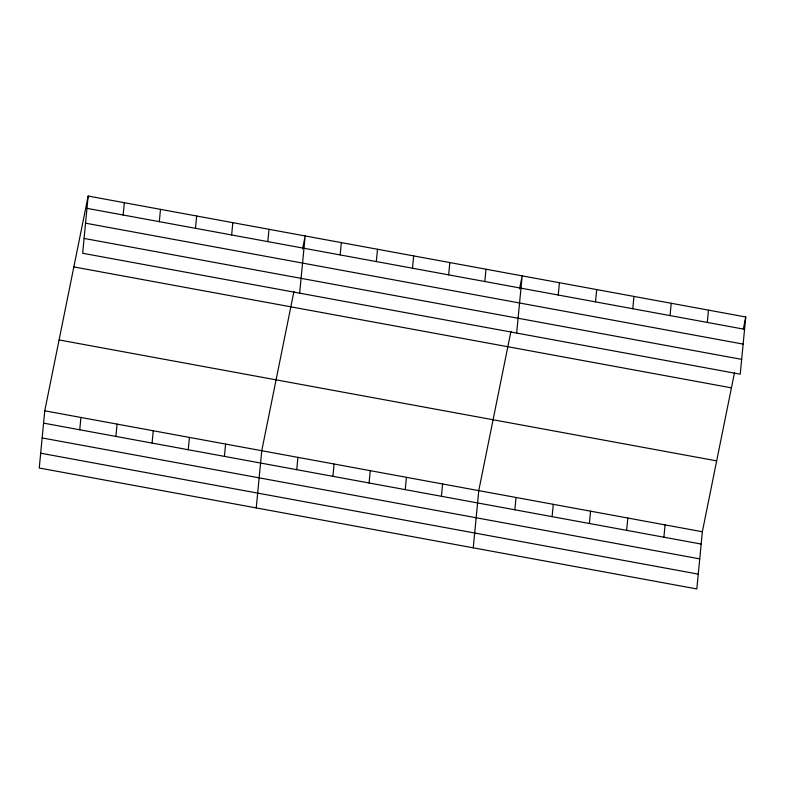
<?xml version="1.0" encoding="UTF-8"?>
<svg xmlns="http://www.w3.org/2000/svg" width="785" height="785" viewBox="0 0 785 785"><rect width="100%" height="100%" fill="white"/><g stroke="black" fill="none" stroke-linecap="round" stroke-linejoin="round"><path stroke-width="1.18" d="M88.165 196.054L82.651 253.261L740.245 374.19L745.75 316.983L88.165 196.054L44.755 410.81L39.25 468.017L696.835 588.946L702.349 531.739L734.534 372.492M79.736 429.778L80.924 417.463M123.147 215.011L124.334 202.707M115.905 436.421L117.093 424.116M159.316 221.664L160.493 209.35M152.074 443.074L153.261 430.769M195.485 228.317L196.662 216.003M188.243 449.726L189.43 437.422M231.644 234.96L232.831 222.655M224.412 456.379L225.599 444.075M267.813 241.613L269 229.308M256.253 507.924L261.758 450.718L293.943 291.471M299.654 293.168L305.169 235.961L302.539 248.953M296.74 469.675L297.927 457.37M340.15 254.919L341.338 242.614M332.909 476.328L334.096 464.023M376.319 261.572L377.497 249.257M369.078 482.981L370.265 470.676M412.488 268.215L413.666 255.91M405.246 489.634L406.434 477.329M448.647 274.868L449.834 262.563M441.415 496.287L442.603 483.972M484.816 281.521L486.003 269.216M473.257 547.832L478.762 490.625L510.947 331.378M516.658 333.066L522.172 275.869L519.542 288.86M514.842 509.789L516.03 497.484M558.253 295.023L559.43 282.718M552.11 516.638L553.288 504.333M595.511 301.882L596.698 289.567M589.368 523.497L590.556 511.182M632.779 308.731L633.956 296.426M626.636 530.346L627.814 518.041M670.037 315.58L671.224 303.275M663.894 537.195L665.081 524.89M707.305 322.439L708.482 310.124M743.366 328.797L745.75 316.983M86.978 208.359L744.563 329.288M85.555 223.175L743.14 344.105M84.083 238.444L741.668 359.373M73.839 266.92L731.424 387.849M59.081 339.944L716.666 460.873M44.755 410.81L702.349 531.739M43.577 423.125L701.162 544.054M42.145 437.942L699.729 558.871M40.673 453.2L698.267 574.129"/></g></svg>
